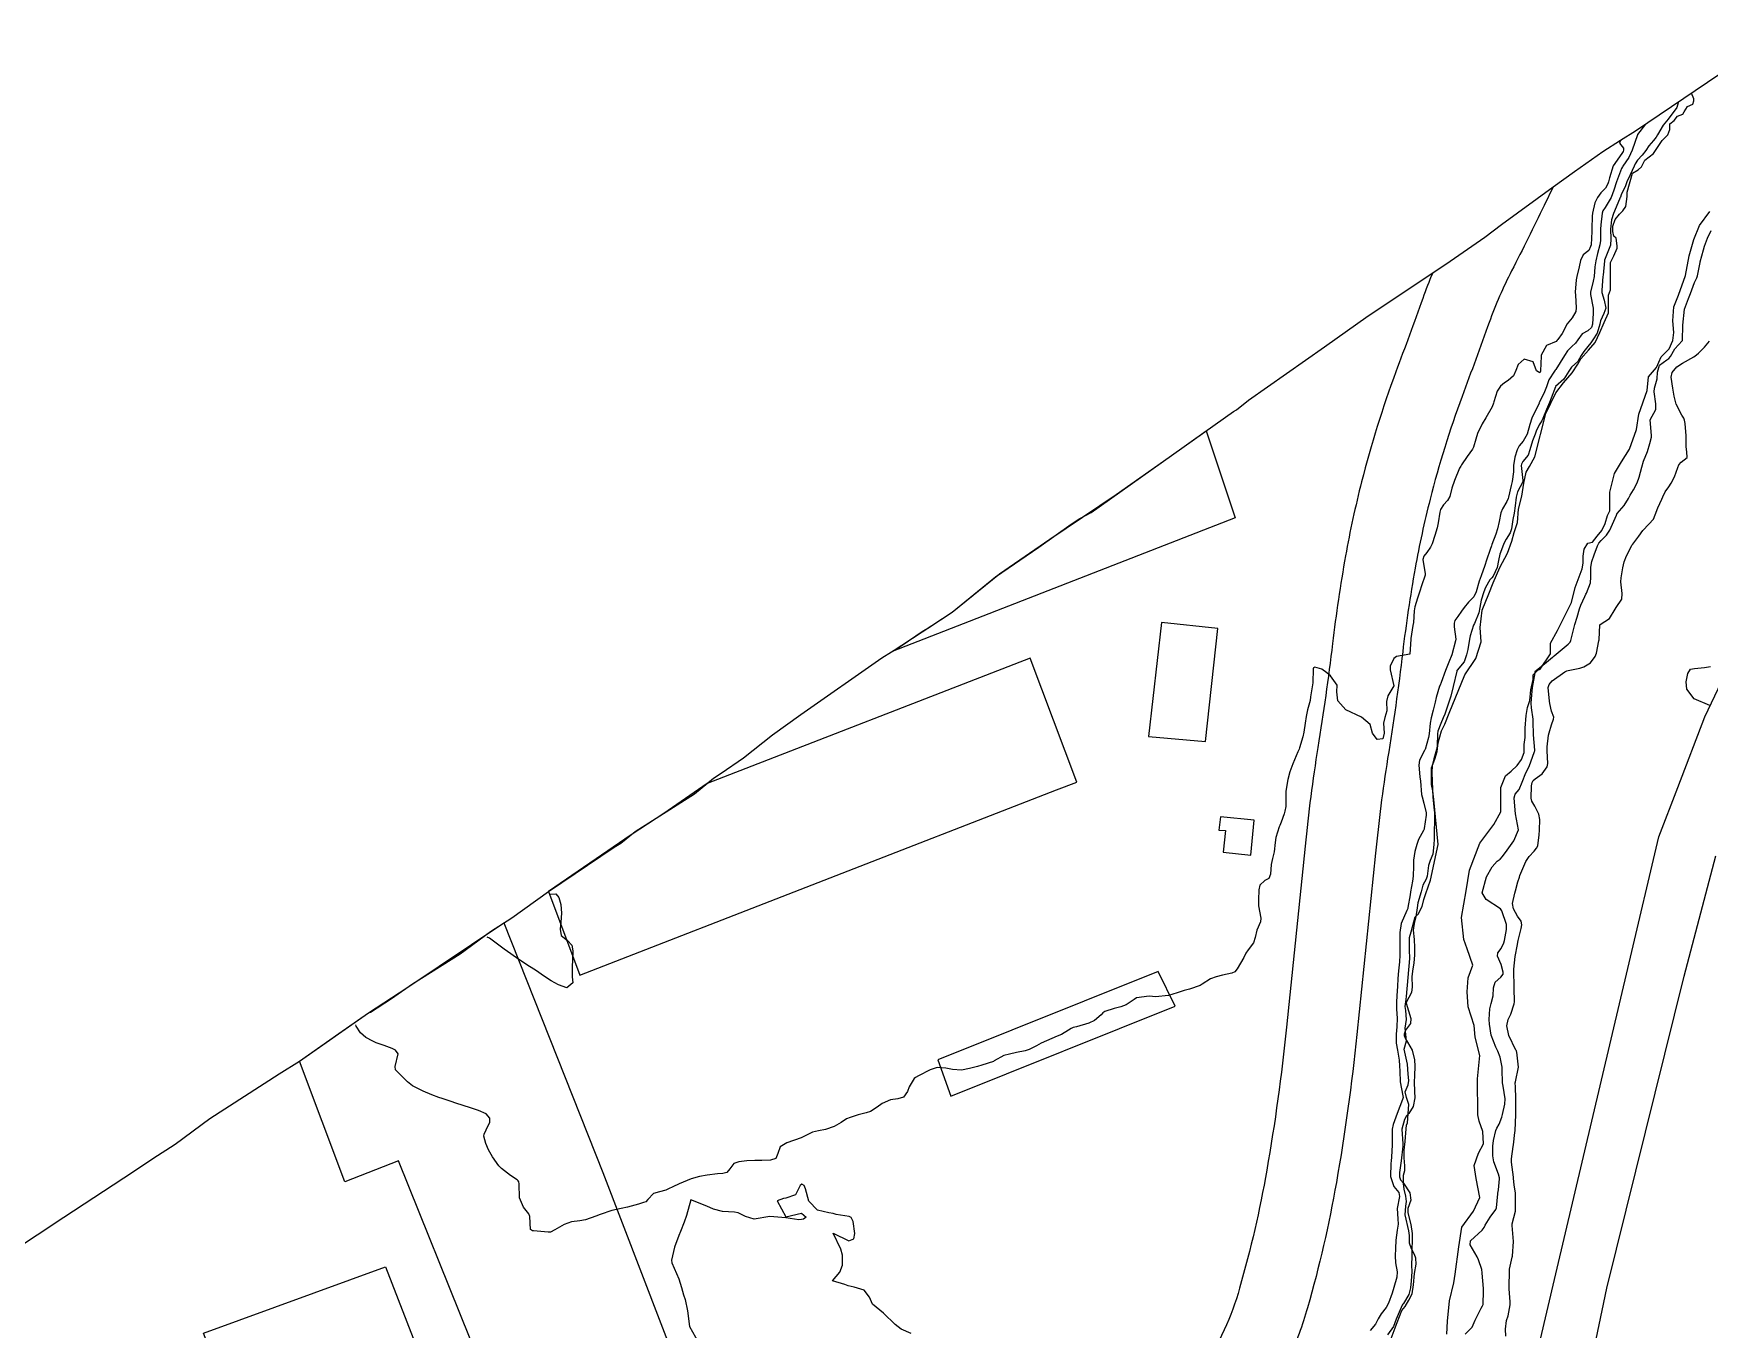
# Model space of a CAD drawing. Header units: metres. Extents: x 307586 to 320046, y 7427249 to 7434250.
# Drawn here: x 312868.4 to 313080.1, y 7432314.6 to 7432478.3 of the extents above; entities that cross this region are included whole.
import ezdxf

# ---------------------------------------------------------------- set-up
doc = ezdxf.new("R2010")
doc.units = ezdxf.units.M
doc.header["$MEASUREMENT"] = 0
for name, color, linetype in [('Area', 45, 'Continuous'), ('Curvas de Nivel 1m', 11, 'Continuous'), ('Edificações', 30, 'Continuous'), ('Hidrografia', 140, 'Continuous'), ('Vias Primárias', 230, 'Continuous')]:
    doc.layers.add(name, color=color, linetype=linetype)

msp = doc.modelspace()

# ---------------------------------------------------------------- linework, layer by layer
at = {"layer": 'Area'}
msp.add_polyline3d([(312855.17, 7432317.52, 722.49), (312872.19, 7432328.76, 722.58), (312881.02, 7432334.51, 722.43), (312883.43, 7432336.17, 722.54), (312886.26, 7432337.98, 722.52), (312890.63, 7432341.23, 722.4), (312899.39, 7432346.85, 722.56), (312901.96, 7432348.45, 722.66), (312910.68, 7432354.58, 731.91), (312910.97, 7432354.67, 732), (312913.62, 7432356.38, 732.6), (312916.26, 7432358.23, 733.28), (312922.26, 7432362.04, 732.2), (312926.11, 7432364.86, 730.76), (312928.81, 7432366.59, 730.31), (312933.45, 7432369.91, 723.56), (312941.76, 7432375.49, 730.96), (312942.6, 7432376.01, 730.88), (312944.41, 7432377.48, 731.05), (312951.89, 7432382.25, 730.71), (312954.28, 7432384.2, 730.6), (312955.26, 7432384.85, 730.49), (312958.07, 7432386.79, 730.52), (312961.73, 7432389.7, 730.39), (312965.32, 7432392.25, 730.53), (312975.58, 7432399.4, 723.69), (312978.02, 7432400.93, 723.68), (312980.77, 7432402.81, 723.63), (312981.39, 7432403.16, 723.68), (312984.47, 7432405.2, 723.56), (312989.93, 7432409.67, 723.91), (312995.39, 7432413.41, 727.47), (312999.48, 7432416.31, 727.59), (313000.6, 7432417.03, 727.54), (313002.01, 7432417.78, 727.55), (313020.01, 7432430.55, 723.7), (313020.38, 7432430.75, 723.73), (313021.89, 7432431.95, 723.68), (313031.51, 7432438.69, 723.67), (313037.02, 7432442.61, 723.46), (313046.83, 7432449.16, 723.65), (313051.75, 7432452.56, 723.6), (313053.88, 7432454.16, 723.69), (313060.38, 7432458.93, 723.6), (313063.09, 7432460.86, 723.48), (313066.69, 7432463.4, 722.9), (313068.9, 7432464.81, 720.61), (313070.79, 7432466.01, 720.36), (313089.01, 7432478.29, 720.58)], dxfattribs=at)
at = {"layer": 'Curvas de Nivel 1m', "flags": 128}
for points, elevation in [([(313076.19, 7432469.51), (313076.04, 7432468.93), (313074.92, 7432467.48), (313074.29, 7432466.69), (313073.56, 7432465.5), (313073.4, 7432465.19), (313073.07, 7432464.79), (313072.49, 7432464.09), (313072.12, 7432463.52), (313071.65, 7432462.92), (313071.04, 7432462.28), (313070.74, 7432461.83), (313070.61, 7432461.53), (313070.12, 7432460.44), (313069.72, 7432459.54), (313069.52, 7432459.03), (313068.99, 7432457.89), (313068.91, 7432457.63), (313068.88, 7432457.55), (313068.77, 7432457.34), (313068, 7432455.56), (313067.78, 7432454.74), (313067.65, 7432453.57), (313067.68, 7432452.33), (313067.63, 7432451.57), (313066.89, 7432449.65), (313066.88, 7432449.6), (313066.87, 7432449.58), (313066.7, 7432447.75), (313066.69, 7432447.58), (313066.55, 7432445.88), (313066.55, 7432445.58), (313066.83, 7432444.58), (313067.04, 7432443.58), (313066.81, 7432442.91), (313066.39, 7432441.99), (313066.31, 7432441.58), (313065.95, 7432440.42), (313065.41, 7432439.59), (313065.14, 7432439.22), (313064.76, 7432438.73), (313064.25, 7432438.1), (313063.94, 7432437.61), (313063.5, 7432436.85), (313062.73, 7432436.13), (313062.36, 7432435.63), (313061.73, 7432434.61), (313060.69, 7432433.69), (313060.68, 7432433.67), (313060.67, 7432433.65), (313060.13, 7432432.21), (313059.91, 7432431.66), (313059.54, 7432430.78), (313059.09, 7432429.67), (313058.96, 7432429.35), (313058.64, 7432428.84), (313058.26, 7432428.05), (313058.12, 7432427.68), (313057.78, 7432426.85), (313057.44, 7432425.69), (313057.24, 7432425.04), (313056.58, 7432424.2), (313056.38, 7432423.89), (313056.36, 7432423.7), (313056.55, 7432421.83), (313056.58, 7432421.72), (313056.57, 7432421.7), (313056.55, 7432421.66), (313055.87, 7432420.38), (313055.71, 7432419.71), (313055.6, 7432418.62), (313055.45, 7432417.71), (313055.31, 7432416.9), (313055.11, 7432415.71), (313054.97, 7432415.22), (313054.46, 7432414.41), (313054.21, 7432413.96), (313054.11, 7432413.72), (313053.65, 7432412.52), (313053.48, 7432411.73), (313053.32, 7432410.83), (313052.83, 7432409.74), (313052.64, 7432409.51), (313052.41, 7432409.25), (313051.84, 7432408.3), (313051.63, 7432407.75), (313051.31, 7432406.7), (313051.14, 7432405.76), (313051.01, 7432405.1), (313050.44, 7432403.77), (313050.33, 7432403.53), (313049.9, 7432402.19), (313049.82, 7432401.77), (313049.6, 7432400.48), (313049.46, 7432399.78), (313049.14, 7432398.92), (313048.26, 7432397.86), (313048.23, 7432397.82), (313048.22, 7432397.79), (313048.21, 7432397.73), (313047.76, 7432395.8), (313047.46, 7432394.56), (313047.23, 7432393.8), (313046.69, 7432392.3), (313046.49, 7432391.82), (313046.19, 7432391.14), (313045.83, 7432390.17), (313045.78, 7432389.82), (313045.72, 7432388.25), (313045.66, 7432387.82), (313045.31, 7432386.65), (313045.11, 7432385.83), (313045.06, 7432384.88), (313045.12, 7432383.83), (313045.13, 7432382.79), (313045.17, 7432381.83), (313045.32, 7432380.57), (313045.39, 7432379.83), (313045.38, 7432378.48), (313045.36, 7432377.83), (313045.34, 7432376.49), (313045.33, 7432375.83), (313045.2, 7432374.62), (313044.87, 7432373.83), (313044.63, 7432373.17), (313044.49, 7432371.83), (313044.34, 7432371.45), (313043.94, 7432370.7), (313043.76, 7432370.01), (313043.72, 7432369.84), (313043.29, 7432368.46), (313043.21, 7432367.85), (313043.06, 7432366.68), (313042.81, 7432365.85), (313042.71, 7432365.01), (313042.82, 7432363.85), (313042.86, 7432362.83), (313042.87, 7432361.85), (313042.77, 7432360.9), (313042.61, 7432359.85), (313042.55, 7432359.1), (313042.57, 7432357.85), (313042.49, 7432357.14), (313041.82, 7432355.86), (313041.82, 7432355.81), (313042.39, 7432353.85), (313042.35, 7432353.23), (313041.72, 7432352.38), (313041.55, 7432351.86), (313041.55, 7432351.7), (313041.71, 7432351.37), (313042.56, 7432349.85), (313042.87, 7432348.65), (313042.92, 7432347.85), (313042.88, 7432346.62), (313042.82, 7432345.85), (313042.86, 7432344.62), (313042.91, 7432343.85), (313042.7, 7432342.75), (313042.14, 7432341.85), (313041.88, 7432341.56), (313041.59, 7432341.09), (313041.29, 7432339.86), (313041.39, 7432338.02), (313041.41, 7432337.86), (313041.39, 7432337.71), (313041.18, 7432335.87), (313040.98, 7432334.39), (313040.97, 7432333.87), (313041.11, 7432333.49), (313041.48, 7432333.06), (313042.29, 7432331.85), (313042.42, 7432330.89), (313042.03, 7432329.85), (313042.01, 7432329.29), (313042.4, 7432327.85), (313042.58, 7432326.68), (313042.57, 7432325.85), (313042.54, 7432324.69), (313042.53, 7432323.85), (313042.51, 7432322.7), (313042.54, 7432321.85), (313042.47, 7432320.72), (313042.35, 7432319.85), (313042.17, 7432319), (313041.5, 7432317.86), (313041.4, 7432317.76), (313041.3, 7432317.62), (313040.54, 7432315.87), (313040.21, 7432314.93), (313039.48, 7432313.89)], 721), ([(313072.08, 7432466.85), (313071.07, 7432465.52), (313071.05, 7432465.5), (313070.36, 7432463.54), (313069.94, 7432462.64), (313069.21, 7432461.55), (313069.14, 7432461.44), (313069.03, 7432461.22), (313068.39, 7432459.56), (313068.07, 7432458.49), (313067.71, 7432457.57), (313066.97, 7432456.32), (313066.67, 7432455.87), (313066.58, 7432455.58), (313066.42, 7432454.11), (313066.39, 7432453.59), (313066.38, 7432452.13), (313066.31, 7432451.59), (313066.01, 7432450.48), (313065.79, 7432449.59), (313065.67, 7432448.8), (313065.56, 7432447.59), (313065.45, 7432447), (313065.11, 7432445.6), (313065.11, 7432445.32), (313065.44, 7432443.59), (313065.44, 7432442.96), (313065.38, 7432441.59), (313065.25, 7432441.13), (313064.78, 7432440.74), (313064.05, 7432440.33), (313063.5, 7432439.61), (313063.21, 7432439.17), (313062.76, 7432438.73), (313062.19, 7432438.19), (313061.84, 7432437.63), (313060.72, 7432435.86), (313060.64, 7432435.74), (313060.57, 7432435.65), (313059.85, 7432434.52), (313059.54, 7432433.66), (313059.32, 7432433.03), (313058.67, 7432431.73), (313058.64, 7432431.67), (313058.61, 7432431.61), (313057.7, 7432429.68), (313057.43, 7432428.9), (313057.1, 7432427.69), (313056.61, 7432426.79), (313056.09, 7432426.22), (313055.83, 7432425.71), (313055.53, 7432424.77), (313055.38, 7432423.71), (313055.38, 7432422.9), (313055.23, 7432421.71), (313055.08, 7432421.18), (313054.73, 7432419.72), (313054.69, 7432419.56), (313054.52, 7432419.16), (313053.98, 7432418.26), (313053.8, 7432417.73), (313053.58, 7432416.64), (313053.37, 7432415.73), (313053.15, 7432415.06), (313052.66, 7432413.74), (313052.61, 7432413.58), (313052.45, 7432413.11), (313051.97, 7432411.75), (313051.77, 7432411.1), (313051.28, 7432409.76), (313051.05, 7432409.12), (313050.67, 7432407.77), (313050.38, 7432407.14), (313049.68, 7432406.46), (313049.13, 7432405.78), (313048.83, 7432405.31), (313048.35, 7432404.63), (313047.98, 7432404.15), (313047.87, 7432403.8), (313047.88, 7432403.35), (313048.08, 7432401.79), (313048.06, 7432401.55), (313047.58, 7432399.8), (313047.2, 7432398.88), (313046.77, 7432397.81), (313046.25, 7432396.31), (313046.11, 7432395.96), (313046.05, 7432395.82), (313045.62, 7432394.42), (313045.47, 7432393.83), (313045.21, 7432392.82), (313044.98, 7432391.83), (313044.85, 7432391.17), (313044.72, 7432389.83), (313044.65, 7432389.35), (313044.21, 7432387.84), (313044.19, 7432387.79), (313044.14, 7432387.7), (313043.5, 7432386.47), (313043.43, 7432385.85), (313043.56, 7432384.39), (313043.61, 7432383.84), (313043.76, 7432382.16), (313043.82, 7432381.84), (313044.07, 7432381.05), (313044.35, 7432379.84), (313044.36, 7432379.53), (313044.11, 7432377.84), (313044.09, 7432377.77), (313044.02, 7432377.59), (313043.39, 7432376.47), (313043.16, 7432375.85), (313042.9, 7432374.94), (313042.74, 7432373.85), (313042.73, 7432373.09), (313042.69, 7432371.85), (313042.61, 7432371.19), (313042.38, 7432369.86), (313042.31, 7432369.47), (313042.05, 7432367.86), (313042.02, 7432367.74), (313041.9, 7432367.51), (313041.17, 7432365.87), (313041.02, 7432364.72), (313041.02, 7432363.87), (313041.01, 7432363.04), (313041.03, 7432361.87), (313040.98, 7432361.03), (313040.85, 7432359.87), (313040.76, 7432358.92), (313040.71, 7432357.88), (313040.66, 7432356.77), (313040.6, 7432355.88), (313040.61, 7432355.02), (313040.68, 7432353.88), (313040.64, 7432352.8), (313040.54, 7432351.88), (313040.56, 7432350.74), (313040.73, 7432349.87), (313040.93, 7432348.61), (313040.99, 7432347.87), (313041, 7432347.21), (313041.06, 7432345.87), (313041.41, 7432344.07), (313041.44, 7432343.86), (313041.37, 7432343.63), (313040.67, 7432341.87), (313040.18, 7432340.48), (313040.05, 7432339.88), (313040.03, 7432339.42), (313040.04, 7432337.88), (313039.96, 7432336.32), (313039.92, 7432335.88), (313039.88, 7432335.53), (313039.82, 7432333.89), (313040.25, 7432332.64), (313040.88, 7432331.87), (313040.98, 7432331.38), (313040.69, 7432329.87), (313040.75, 7432328.55), (313040.79, 7432327.87), (313040.68, 7432327.13), (313040.51, 7432325.87), (313040.46, 7432324.8), (313040.44, 7432323.87), (313040.48, 7432322.99), (313040.67, 7432321.87), (313040.64, 7432321.17), (313040.27, 7432319.88), (313040.03, 7432319.17), (313039.6, 7432317.89), (313039.3, 7432317.34), (313038.65, 7432316.54), (313038.29, 7432315.9), (313037.93, 7432315.24), (313037.26, 7432314.42)], 722), ([(313068.9, 7432464.78), (313068.79, 7432464.42), (313069.3, 7432463.79), (313069.3, 7432463.55), (313069.22, 7432463.38), (313069.05, 7432463.15), (313067.99, 7432461.57), (313067.51, 7432460.07), (313067.38, 7432459.57), (313067.29, 7432459.3), (313067, 7432458.76), (313066.4, 7432458.17), (313066, 7432457.59), (313065.67, 7432456.9), (313065.35, 7432455.6), (313065.32, 7432455.23), (313065.28, 7432453.6), (313065.27, 7432453.26), (313065.18, 7432451.6), (313065.13, 7432451.37), (313064.91, 7432450.89), (313064.2, 7432450.31), (313063.83, 7432449.61), (313063.66, 7432448.83), (313063.37, 7432447.61), (313063.28, 7432447.19), (313063.19, 7432445.62), (313063.21, 7432445.24), (313063.3, 7432443.62), (313063.27, 7432443.16), (313062.8, 7432442.36), (313062.15, 7432441.63), (313061.52, 7432440.38), (313060.97, 7432439.65), (313060.89, 7432439.53), (313060.77, 7432439.36), (313059.56, 7432438.87), (313058.89, 7432437.67), (313058.88, 7432437.53), (313058.81, 7432435.67), (313058.8, 7432435.6), (313058.72, 7432435.4), (313058.29, 7432435.68), (313057.87, 7432436.82), (313056.74, 7432437.15), (313055.97, 7432436.47), (313055.67, 7432435.71), (313055.39, 7432435.03), (313054.7, 7432434.47), (313054.25, 7432434.17), (313053.76, 7432433.73), (313053.33, 7432433.09), (313052.88, 7432431.74), (313052.84, 7432431.57), (313052.67, 7432431.14), (313051.9, 7432429.75), (313051.44, 7432428.96), (313050.84, 7432427.77), (313050.62, 7432427.03), (313050.34, 7432426.04), (313050.2, 7432425.77), (313049.52, 7432424.85), (313048.81, 7432423.79), (313048.71, 7432423.65), (313048.57, 7432423.37), (313047.92, 7432421.8), (313047.58, 7432420.84), (313047.35, 7432419.81), (313047.04, 7432419.3), (313046.52, 7432418.74), (313046.17, 7432418.16), (313046.07, 7432417.82), (313045.85, 7432416.46), (313045.72, 7432415.83), (313045.44, 7432414.86), (313045.11, 7432413.83), (313044.9, 7432413.38), (313044.44, 7432412.74), (313044.04, 7432412.24), (313043.93, 7432411.85), (313044.23, 7432410.02), (313044.23, 7432409.84), (313043.74, 7432408.5), (313043.53, 7432407.85), (313043.26, 7432406.96), (313042.93, 7432405.85), (313042.85, 7432405.37), (313042.73, 7432403.86), (313042.68, 7432403.5), (313042.42, 7432401.86), (313042.41, 7432401.76), (313042.29, 7432399.86), (313040.6, 7432399.57), (313040.28, 7432399.35), (313039.81, 7432398.36), (313039.8, 7432397.89), (313040.24, 7432395.89), (313039.49, 7432394.63), (313039.34, 7432393.9), (313039.37, 7432392.73), (313039.12, 7432391.9), (313038.94, 7432391.15), (313039.03, 7432389.9), (313038.86, 7432389.2), (313038.16, 7432389.08), (313037.56, 7432389.92), (313037.27, 7432391.01), (313036.19, 7432391.94), (313034.2, 7432392.83), (313033.17, 7432393.97), (313033.06, 7432395.14), (313033.09, 7432395.97), (313032.25, 7432397.16), (313031.78, 7432397.51), (313031.15, 7432398), (313030.27, 7432398.25), (313030.12, 7432398.16), (313030.07, 7432398.01), (313030.01, 7432396.25), (313029.99, 7432396.01), (313029.75, 7432394.48), (313029.68, 7432394.02), (313029.37, 7432392.84), (313029.17, 7432392.02), (313029.06, 7432391.15), (313028.89, 7432390.02), (313028.75, 7432389.44), (313028.34, 7432388.03), (313028.28, 7432387.89), (313028.14, 7432387.54), (313027.49, 7432386.04), (313027.12, 7432385.03), (313026.86, 7432384.05), (313026.62, 7432382.59), (313026.61, 7432382.05), (313026.62, 7432380.62), (313026.5, 7432380.05), (313026.39, 7432379.72), (313026.03, 7432378.67), (313025.86, 7432378.22), (313025.79, 7432378.06), (313025.35, 7432376.73), (313025.27, 7432376.07), (313025.14, 7432374.91), (313024.92, 7432374.07), (313024.75, 7432373.29), (313024.67, 7432372.07), (313024.48, 7432371.54), (313023.94, 7432371.28), (313023.32, 7432370.71), (313023.19, 7432370.09), (313023.15, 7432368.85), (313023.18, 7432368.09), (313023.46, 7432366.51), (313023.43, 7432366.08), (313022.94, 7432365.02), (313022.73, 7432364.09), (313022.53, 7432363.41), (313021.84, 7432362.52), (313021.58, 7432362.1), (313021.29, 7432361.57), (313020.46, 7432360.12), (313020.18, 7432359.75), (313019.8, 7432359.59), (313018.63, 7432359.31), (313017.8, 7432359.12), (313017.1, 7432358.85), (313016.06, 7432358.18), (313015.78, 7432358.01), (313014.42, 7432357.55), (313013.77, 7432357.4), (313012.88, 7432357.1), (313011.77, 7432356.77), (313010.13, 7432356.61), (313009.77, 7432356.64), (313009.33, 7432356.69), (313007.76, 7432356.45), (313007.43, 7432356.27), (313006.44, 7432355.6), (313005.75, 7432355.31), (313004.94, 7432355.11), (313003.74, 7432354.73), (313003.49, 7432354.57), (313003.27, 7432354.32), (313002.45, 7432353.61), (313001.72, 7432353.27), (313000.16, 7432352.81), (312999.72, 7432352.7), (312999.48, 7432352.61), (312999.14, 7432352.38), (312998.25, 7432351.84), (312997.71, 7432351.61), (312996.35, 7432351.05), (312995.7, 7432350.74), (312995.12, 7432350.42), (312994.19, 7432349.93), (312993.68, 7432349.79), (312992.59, 7432349.54), (312991.68, 7432349.34), (312990.99, 7432349.16), (312989.77, 7432348.49), (312989.66, 7432348.43), (312988.22, 7432347.95), (312987.66, 7432347.81), (312986.64, 7432347.53), (312985.65, 7432347.32), (312984.5, 7432347.4), (312983.65, 7432347.59), (312982.57, 7432347.65), (312981.65, 7432347.36), (312980.18, 7432346.6), (312979.83, 7432346.42), (312979.64, 7432346.26), (312979.03, 7432345.21), (312978.82, 7432344.62), (312978.32, 7432343.91), (312977.6, 7432343.7), (312976.66, 7432343.58), (312975.6, 7432343.1), (312974.98, 7432342.66), (312974.13, 7432342.12), (312973.58, 7432341.94), (312972.59, 7432341.67), (312971.57, 7432341.36), (312971.11, 7432341.17), (312970.44, 7432340.72), (312969.56, 7432340.22), (312968.46, 7432339.83), (312967.55, 7432339.66), (312966.8, 7432339.51), (312965.54, 7432338.85), (312965.38, 7432338.77), (312963.54, 7432338.13), (312962.71, 7432337.63), (312962.41, 7432336.81), (312962.15, 7432336.17), (312961.51, 7432335.95), (312960.41, 7432335.93), (312959.51, 7432335.93), (312958.49, 7432335.88), (312957.51, 7432335.75), (312956.86, 7432335.52), (312956.36, 7432334.88), (312955.97, 7432334.4), (312955.49, 7432334.27), (312954.79, 7432334.21), (312953.48, 7432334.05), (312952.51, 7432333.9), (312951.48, 7432333.59), (312949.95, 7432332.96), (312949.61, 7432332.82), (312949.47, 7432332.75), (312948.27, 7432332.17), (312947.46, 7432331.96), (312946.72, 7432331.73), (312945.98, 7432331), (312945.73, 7432330.71), (312945.44, 7432330.59), (312944.81, 7432330.4), (312943.43, 7432330), (312942.62, 7432329.86), (312941.43, 7432329.59), (312939.96, 7432329.08), (312939.42, 7432328.87), (312938.12, 7432328.4), (312937.41, 7432328.28), (312936.37, 7432328.17), (312935.41, 7432327.81), (312934.26, 7432327.15), (312933.68, 7432326.87), (312933.4, 7432326.85), (312931.55, 7432327.03), (312931.4, 7432327.05), (312931.16, 7432327.18), (312931.08, 7432328.84), (312930.96, 7432329.19), (312930.28, 7432330.04), (312929.79, 7432331.2), (312929.72, 7432332.95), (312929.7, 7432333.21), (312929.62, 7432333.35), (312929.48, 7432333.47), (312928.66, 7432334.04), (312927.49, 7432334.9), (312927.17, 7432335.23), (312926.37, 7432336.39), (312925.88, 7432337.25), (312925.53, 7432338.08), (312925.29, 7432339), (312925.33, 7432339.25), (312925.55, 7432339.79), (312926.04, 7432340.76), (312926.05, 7432341.25), (312925.57, 7432341.8), (312924.59, 7432342.25), (312923.58, 7432342.56), (312921.75, 7432343.14), (312921.59, 7432343.19), (312921.25, 7432343.31), (312920.01, 7432343.73), (312919.6, 7432343.88), (312918.72, 7432344.22), (312917.61, 7432344.66), (312916.26, 7432345.36), (312915.62, 7432345.85), (312914.11, 7432347.39), (312914.05, 7432347.8), (312914.43, 7432349.39), (312914.11, 7432349.84), (312913.67, 7432350.06), (312912.66, 7432350.43), (312911.68, 7432350.79), (312911.23, 7432350.97), (312910.36, 7432351.44), (312909.69, 7432352.04), (312909.12, 7432352.88), (312909.09, 7432353.05)], 723), ([(313049.26, 7432313.98), (313050.15, 7432314.88), (313050.55, 7432315.75), (313051.3, 7432317.25), (313051.48, 7432317.56), (313051.54, 7432317.74), (313051.6, 7432319.47), (313051.58, 7432319.74), (313051.43, 7432321.67), (313051.42, 7432321.74), (313051.36, 7432322.13), (313050.98, 7432323.36), (313050.79, 7432323.75), (313049.89, 7432325.27), (313049.95, 7432325.76), (313051.42, 7432327.13), (313051.69, 7432327.47), (313051.82, 7432327.74), (313052.43, 7432328.74), (313053.16, 7432329.72), (313053.25, 7432329.93), (313053.4, 7432331.72), (313053.41, 7432331.79), (313053.48, 7432332.22), (313053.62, 7432333.59), (313053.61, 7432333.72), (313053.5, 7432334.18), (313052.88, 7432335.73), (313052.75, 7432336.5), (313052.79, 7432337.73), (313052.85, 7432338.43), (313053.13, 7432339.72), (313053.29, 7432340.01), (313053.58, 7432340.49), (313053.89, 7432341.41), (313053.98, 7432341.72), (313054.29, 7432343.03), (313054.31, 7432343.71), (313054.06, 7432345.29), (313054.01, 7432345.72), (313053.95, 7432347.43), (313053.93, 7432347.72), (313053.68, 7432348.95), (313053.42, 7432349.72), (313053.17, 7432350.25), (313052.56, 7432351.73), (313052.33, 7432353.13), (313052.31, 7432353.73), (313052.4, 7432355.09), (313052.58, 7432355.73), (313052.8, 7432356.7), (313052.84, 7432357.73), (313053.06, 7432358.46), (313053.8, 7432359.08), (313054.07, 7432359.46), (313054.08, 7432359.72), (313053.82, 7432360.67), (313053.38, 7432361.72), (313053.41, 7432362.15), (313053.84, 7432362.69), (313054.17, 7432363.4), (313054.25, 7432363.72), (313054.49, 7432365.1), (313054.48, 7432365.71), (313053.9, 7432367.45), (313053.72, 7432367.72), (313051.92, 7432368.89), (313051.42, 7432369.75), (313051.95, 7432371.74), (313052.67, 7432373.03), (313053.31, 7432373.73), (313053.7, 7432374), (313053.98, 7432374.31), (313054.57, 7432375.14), (313055.02, 7432375.71), (313055.41, 7432376.31), (313056.02, 7432377.7), (313055.64, 7432379.7), (313055.59, 7432380.18), (313055.47, 7432381.71), (313055.59, 7432382.19), (313056.08, 7432382.78), (313056.48, 7432383.69), (313056.92, 7432384.87), (313057.38, 7432385.68), (313058.04, 7432387.57), (313058.06, 7432387.67), (313058.06, 7432387.76), (313057.93, 7432389.67), (313057.88, 7432391.36), (313057.86, 7432391.67), (313057.65, 7432393.12), (313057.6, 7432393.68), (313057.65, 7432394.25), (313057.77, 7432395.68), (313058.1, 7432397.51), (313058.13, 7432397.67), (313058.17, 7432397.77), (313058.27, 7432397.84), (313059.3, 7432398.64), (313060.29, 7432399.5), (313060.38, 7432399.56), (313060.54, 7432399.65), (313062.31, 7432401.14), (313062.53, 7432401.4), (313062.64, 7432401.62), (313062.98, 7432402.96), (313063.14, 7432403.61), (313063.41, 7432404.54), (313063.73, 7432405.61), (313063.9, 7432406.08), (313064.38, 7432407.18), (313064.53, 7432407.45), (313064.62, 7432407.6), (313065.11, 7432408.89), (313065.16, 7432409.59), (313065.16, 7432410.86), (313065.29, 7432411.59), (313065.59, 7432412.44), (313065.98, 7432413.58), (313066.15, 7432413.89), (313066.46, 7432414.23), (313067.12, 7432414.92), (313067.55, 7432415.56), (313068.39, 7432417.44), (313068.44, 7432417.55), (313068.46, 7432417.59), (313068.5, 7432417.65), (313069.38, 7432418.68), (313069.9, 7432419.54), (313070.12, 7432419.96), (313070.54, 7432420.64), (313071.02, 7432421.52), (313071.26, 7432422.22), (313071.58, 7432423.51), (313071.82, 7432424.27), (313072.31, 7432425.5), (313072.61, 7432426.48), (313072.81, 7432427.31), (313072.82, 7432427.5), (313072.65, 7432429.5), (313073.35, 7432430.81), (313073.36, 7432431.49), (313073.15, 7432433.03), (313073.2, 7432433.49), (313073.53, 7432434.68), (313073.59, 7432435.49), (313073.81, 7432436.41), (313074.74, 7432437.08), (313074.99, 7432437.23), (313075.21, 7432437.48), (313075.78, 7432438.44), (313076.71, 7432439.46), (313076.73, 7432439.5), (313076.79, 7432441.46), (313077.01, 7432443.46), (313077.48, 7432444.81), (313077.76, 7432445.45), (313078.27, 7432446.85), (313078.56, 7432447.43), (313078.64, 7432447.66), (313078.89, 7432448.92), (313078.97, 7432449.35), (313078.99, 7432449.43), (313079.37, 7432450.97), (313079.51, 7432451.42), (313079.89, 7432452.45), (313080.35, 7432453.42)], 721), ([(313054.41, 7432313.71), (313054.36, 7432314.62), (313054.51, 7432315.71), (313054.7, 7432316.3), (313054.97, 7432317.7), (313054.96, 7432318.05), (313054.82, 7432319.71), (313054.82, 7432320.22), (313054.86, 7432321.7), (313054.89, 7432322.17), (313055.21, 7432323.7), (313055.24, 7432323.84), (313055.4, 7432325.7), (313055.21, 7432327.7), (313055.23, 7432327.9), (313055.44, 7432328.7), (313055.63, 7432329.52), (313055.65, 7432329.7), (313055.65, 7432329.89), (313055.63, 7432331.7), (313055.62, 7432331.85), (313055.48, 7432332.79), (313055.4, 7432333.7), (313055.38, 7432333.81), (313055.13, 7432335.7), (313055.12, 7432336.11), (313055.34, 7432337.7), (313055.37, 7432337.88), (313055.57, 7432339.46), (313055.6, 7432339.67), (313055.6, 7432339.7), (313055.59, 7432339.72), (313055.67, 7432341.7), (313055.68, 7432341.78), (313055.69, 7432343.7), (313055.64, 7432345.25), (313055.61, 7432345.7), (313055.61, 7432345.73), (313055.64, 7432345.86), (313056.01, 7432347.69), (313055.8, 7432349.59), (313055.78, 7432349.7), (313055.76, 7432349.76), (313055.69, 7432349.86), (313054.8, 7432351.71), (313054.53, 7432352.91), (313054.71, 7432353.71), (313055.06, 7432354.39), (313055.48, 7432355.7), (313055.5, 7432355.97), (313055.47, 7432357.7), (313055.48, 7432358.01), (313055.44, 7432359.7), (313055.43, 7432360.09), (313055.61, 7432361.7), (313055.64, 7432361.89), (313055.85, 7432363), (313055.99, 7432363.7), (313056.35, 7432365.21), (313056.45, 7432365.69), (313056.37, 7432366.17), (313055.89, 7432366.8), (313055.4, 7432367.71), (313055.24, 7432368.38), (313055.55, 7432369.7), (313055.65, 7432369.99), (313055.95, 7432371.1), (313056.12, 7432371.7), (313056.2, 7432371.94), (313056.93, 7432373.69), (313057.36, 7432374.3), (313057.99, 7432375.01), (313058.3, 7432375.36), (313058.45, 7432375.67), (313058.62, 7432377.06), (313058.65, 7432377.66), (313058.7, 7432379), (313058.59, 7432379.66), (313058.06, 7432380.69), (313057.71, 7432381.32), (313057.63, 7432381.68), (313057.66, 7432383.25), (313057.75, 7432383.68), (313057.86, 7432383.91), (313058.1, 7432384.12), (313059, 7432384.77), (313059.65, 7432385.65), (313059.73, 7432386.05), (313059.63, 7432387.66), (313059.63, 7432388.18), (313059.82, 7432389.65), (313059.88, 7432389.95), (313060.19, 7432390.95), (313060.45, 7432391.65), (313060.48, 7432391.93), (313060.2, 7432392.66), (313059.96, 7432393.65), (313059.92, 7432393.96), (313059.78, 7432395.65), (313059.87, 7432396.03), (313060.25, 7432396.5), (313061.85, 7432397.63), (313062.12, 7432397.76), (313062.27, 7432397.8), (313063.78, 7432398.1), (313064.27, 7432398.27), (313065.1, 7432398.77), (313065.72, 7432399.59), (313065.87, 7432400.01), (313066.17, 7432401.58), (313066.19, 7432401.71), (313066.31, 7432403.58), (313066.31, 7432403.6), (313066.33, 7432403.62), (313067.53, 7432404.37), (313068.23, 7432405.55), (313068.37, 7432405.77), (313069.09, 7432406.83), (313069.1, 7432407.54), (313068.95, 7432409), (313068.97, 7432409.54), (313069.18, 7432410.78), (313069.38, 7432411.54), (313069.68, 7432412.29), (313070.29, 7432413.53), (313070.35, 7432413.63), (313070.46, 7432413.79), (313071.21, 7432414.79), (313071.73, 7432415.51), (313072.49, 7432416.32), (313073.06, 7432416.93), (313073.29, 7432417.49), (313073.62, 7432418.38), (313074.13, 7432419.48), (313074.25, 7432419.77), (313074.54, 7432420.39), (313075, 7432421.03), (313075.31, 7432421.47), (313075.74, 7432422.29), (313076.13, 7432423.46), (313076.26, 7432423.78), (313076.58, 7432424.12), (313077.31, 7432424.74), (313077.28, 7432425.45), (313077.21, 7432426.06), (313077.2, 7432427.45), (313077.06, 7432429.04), (313077, 7432429.45), (313076.91, 7432429.71), (313076.66, 7432430.07), (313075.92, 7432431.47), (313075.68, 7432432.47), (313075.51, 7432433.47), (313075.31, 7432434.88), (313075.43, 7432435.47), (313076.02, 7432436.18), (313076.73, 7432436.66), (313078.16, 7432437.44), (313078.5, 7432437.68), (313078.75, 7432437.91), (313079.53, 7432438.66), (313080.16, 7432439.42)], 722), ([(313080.21, 7432393.41), (313078.23, 7432394.25), (313077.29, 7432395.44), (313077.18, 7432396.38), (313077.39, 7432397.44), (313077.74, 7432397.97), (313078.27, 7432398.06), (313079.51, 7432398.18), (313080.28, 7432398.31)], 723), ([(312933.53, 7432369.58), (312934.37, 7432369.62), (312934.75, 7432369.15), (312935, 7432368.25), (312935.08, 7432367.14), (312935, 7432366.01), (312934.92, 7432365.14), (312935.03, 7432364.33), (312935.84, 7432363.69), (312936.38, 7432363.12), (312936.53, 7432362.41), (312936.49, 7432361.12), (312936.43, 7432360.49), (312936.44, 7432359.12), (312936.51, 7432358.38), (312935.77, 7432357.72), (312934.72, 7432358.09), (312933.78, 7432358.63), (312932.93, 7432359.17), (312931.79, 7432359.96), (312931.05, 7432360.44), (312929.8, 7432361.21), (312927.82, 7432362.63), (312927, 7432363.24), (312926.34, 7432363.75), (312925.97, 7432364.01), (312925.7, 7432364.15)], 724), ([(312979.25, 7432314.04), (312978.01, 7432314.62), (312977.26, 7432315.19), (312975.78, 7432316.64), (312975.29, 7432317.02), (312974.4, 7432317.76), (312974.01, 7432318.67), (312973.32, 7432319.55), (312972.07, 7432319.93), (312971.32, 7432320.1), (312970.87, 7432320.26), (312969.32, 7432320.73), (312970.24, 7432321.82), (312970.59, 7432322.71), (312970.6, 7432323.95), (312970.37, 7432324.71), (312969.4, 7432326.73), (312971.39, 7432325.75), (312972.04, 7432326.04), (312972.15, 7432326.69), (312971.92, 7432328.19), (312971.69, 7432328.7), (312971.42, 7432328.82), (312969.8, 7432329.1), (312969.43, 7432329.21), (312968.87, 7432329.29), (312967.43, 7432329.63), (312966.32, 7432330.76), (312965.9, 7432332.34), (312965.74, 7432332.77), (312965.47, 7432332.94), (312965.24, 7432332.77), (312964.65, 7432331.58), (312963.45, 7432331.15), (312963.14, 7432331.11), (312962.32, 7432330.81), (312963.42, 7432328.8), (312965.43, 7432329.27), (312966.02, 7432328.76), (312965.67, 7432328.52), (312965.42, 7432328.45), (312965.08, 7432328.43), (312963.42, 7432328.69), (312961.42, 7432328.82), (312959.42, 7432328.52), (312958.35, 7432328.86), (312957.43, 7432329.29), (312956.93, 7432329.38), (312955.43, 7432329.48), (312954.3, 7432329.78), (312953.44, 7432330.16), (312951.44, 7432330.94), (312950.89, 7432328.95), (312950.59, 7432328.13), (312950.12, 7432326.96), (312949.93, 7432326.43), (312949.37, 7432324.97), (312949, 7432323.33), (312949.03, 7432322.97), (312949.34, 7432322.3), (312949.93, 7432320.96), (312950.23, 7432319.87), (312950.5, 7432318.95), (312950.7, 7432318.35), (312951, 7432316.94), (312951.25, 7432314.94), (312952.39, 7432312.93)], 722)]:
    msp.add_lwpolyline(points, dxfattribs=dict(at, elevation=elevation))
at = {"layer": 'Edificações'}
for points, elevation in [([(313016.53, 7432428.09), (313020.2, 7432417.11), (312976.89, 7432400.22), (312984.47, 7432405.2), (312990.45, 7432410.02), (312996.81, 7432414.41), (313005.19, 7432420.04), (313011.86, 7432424.77)], 724.44), ([(312927.78, 7432365.93), (312940.31, 7432334.39), (312969.43, 7432258.63), (312964.7, 7432256.97), (312958.65, 7432273.3), (312940.31, 7432266.09), (312936, 7432276.7), (312931.69, 7432275.29), (312932.35, 7432271.81), (312929.45, 7432270.57), (312931.69, 7432264.27), (312911.53, 7432256.72), (312889.86, 7432314.12), (312912.84, 7432322.5), (312917.16, 7432311.39), (312923.54, 7432313.38), (312914.5, 7432335.86), (312907.7, 7432333.21), (312901.96, 7432348.45), (312906.97, 7432351.97), (312910.68, 7432354.58), (312915.55, 7432357.73)], 730.49)]:
    msp.add_lwpolyline(points, close=True, dxfattribs=dict(at, elevation=elevation))
for points in [[(313018.04, 7432403.13), (313010.89, 7432403.9), (313009.25, 7432389.49), (313016.46, 7432388.83)], [(313000.2, 7432383.71), (312994.32, 7432399.39), (312953.5, 7432383.56), (312948.01, 7432379.77), (312943.87, 7432377.04), (312933.45, 7432369.91), (312937.42, 7432359.33), (312997.64, 7432382.73)], [(313018.34, 7432379.32), (313018.16, 7432377.65), (313018.99, 7432377.59), (313018.7, 7432374.85), (313022.21, 7432374.49), (313022.63, 7432378.9)], [(313012.64, 7432355.42), (313010.48, 7432359.8), (312982.62, 7432348.63), (312984.27, 7432344.05)]]:
    msp.add_lwpolyline(points, close=True, dxfattribs=at)
at = {"layer": 'Hidrografia'}
for points, elevation in [([(313039.56, 7432312.43), (313040.67, 7432315.47), (313041.26, 7432316.95), (313041.7, 7432317.46), (313042.14, 7432318.27), (313042.59, 7432319.08), (313042.73, 7432320.19), (313042.88, 7432321.66), (313043.1, 7432322.84), (313043.03, 7432323.58), (313042.88, 7432324.02), (313042.51, 7432324.75), (313042.22, 7432325.49), (313042.22, 7432326.45), (313042.14, 7432327.04), (313041.7, 7432329.05), (313041.78, 7432330.15), (313041.85, 7432330.74), (313041.78, 7432331.4), (313041.56, 7432332.29), (313041.48, 7432333.02), (313041.48, 7432334.05), (313041.63, 7432334.64), (313041.63, 7432335.23), (313041.56, 7432336.26), (313041.56, 7432337.22), (313041.7, 7432338.33), (313041.78, 7432339.43), (313041.85, 7432340.39), (313042, 7432340.68), (313042.15, 7432342.99), (313041.85, 7432343.87), (313041.71, 7432344.61), (313042.07, 7432345.49), (313042.15, 7432346.01), (313042.07, 7432346.82), (313042, 7432348.07), (313041.56, 7432349.99), (313041.85, 7432351.02), (313041.78, 7432351.83), (313041.71, 7432352.64), (313041.85, 7432353.74), (313041.78, 7432354.85), (313041.71, 7432355.36), (313041.78, 7432355.95), (313041.85, 7432356.62), (313042.3, 7432361.43), (313042.22, 7432362.53), (313042.22, 7432364.08), (313042.44, 7432364.82), (313042.96, 7432366.68), (313043.33, 7432367.05), (313043.85, 7432368.01), (313044.07, 7432368.89), (313044.29, 7432369.63), (313044.9, 7432371.32), (313045.87, 7432375.83), (313045.31, 7432381.5), (313045.18, 7432382.6), (313045.04, 7432383.43), (313045.04, 7432384.12), (313045.04, 7432385.5), (313045.45, 7432386.61), (313045.73, 7432387.57), (313045.87, 7432388.68), (313046.28, 7432390.2), (313046.7, 7432391.03), (313047.25, 7432392.41), (313049.22, 7432397.28), (313050.61, 7432399.35), (313051.3, 7432401.43), (313051.16, 7432403.23), (313051.44, 7432405.44), (313052.27, 7432407.52), (313052.83, 7432408.91), (313053.66, 7432410.84), (313054.63, 7432412.64), (313055.18, 7432414.17), (313055.46, 7432415.27), (313055.87, 7432416.52), (313056.01, 7432418.18), (313056.43, 7432419.84), (313056.7, 7432421.5), (313056.98, 7432422.89), (313057.4, 7432423.58), (313058.09, 7432424.83), (313059.48, 7432430.27), (313060.73, 7432432.9), (313061.7, 7432434.15), (313062.8, 7432435.4), (313063.5, 7432436.5), (313063.91, 7432437.2), (313064.88, 7432438.3), (313065.71, 7432439.27), (313066.27, 7432440.52), (313066.82, 7432441.77), (313067.38, 7432443.01), (313067.38, 7432444.54), (313067.38, 7432445.23), (313067.65, 7432445.92), (313067.65, 7432446.89), (313067.65, 7432447.72), (313067.65, 7432449.38), (313068.07, 7432450.21), (313068.48, 7432451.18), (313068.48, 7432451.46), (313068.35, 7432452.43), (313068.07, 7432452.7), (313067.93, 7432453.26), (313067.93, 7432453.95), (313068.21, 7432454.78), (313068.76, 7432455.47), (313069.18, 7432455.89), (313069.59, 7432456.44), (313069.73, 7432457.69), (313069.73, 7432458.24), (313070.43, 7432460.63), (313071.13, 7432461.05), (313071.54, 7432461.46), (313071.96, 7432462.29), (313072.51, 7432462.71), (313073.06, 7432463.12), (313074.17, 7432464.79), (313074.87, 7432465.48), (313075.14, 7432466.17), (313075.14, 7432466.86), (313075.7, 7432467.28), (313076.11, 7432467.83), (313076.8, 7432468.11), (313076.94, 7432468.39), (313077.36, 7432469.08), (313078.05, 7432469.35), (313078.19, 7432469.77), (313078.19, 7432470.05), (313077.86, 7432470.77)], 246.45), ([(313046.94, 7432313.98), (313047.03, 7432315.63), (313047.3, 7432318.19), (313047.85, 7432320.47), (313048.03, 7432321.57), (313048.48, 7432325.02), (313048.84, 7432327.49), (313050.31, 7432329.51), (313051.13, 7432331.25), (313050.68, 7432333.63), (313050.4, 7432335.28), (313050.95, 7432336.84), (313051.59, 7432338.03), (313051.5, 7432339.58), (313051.04, 7432340.87), (313050.86, 7432341.69), (313050.84, 7432346.23), (313051.14, 7432349.16), (313050.55, 7432351.51), (313050.41, 7432352.97), (313049.67, 7432355.32), (313049.53, 7432357.22), (313049.67, 7432358.98), (313050.26, 7432360.6), (313049.53, 7432362.65), (313049.09, 7432363.82), (313048.79, 7432366.6), (313049.38, 7432369.98), (313049.82, 7432372.61), (313051.13, 7432376.01), (313052.89, 7432378.36), (313053.77, 7432379.97), (313053.77, 7432381.88), (313053.77, 7432383.05), (313054.36, 7432384.51), (313055.09, 7432385.1), (313055.83, 7432385.83), (313056.41, 7432386.57), (313056.71, 7432387.44), (313056.71, 7432388.47), (313056.85, 7432389.35), (313056.85, 7432389.94), (313056.85, 7432390.52), (313057, 7432392.13), (313057.15, 7432393.16), (313057.44, 7432394.04), (313057.59, 7432395.36), (313057.88, 7432396.68), (313057.88, 7432397.26), (313058.47, 7432397.85), (313058.76, 7432398), (313060.07, 7432399.93), (313060.07, 7432401.25), (313060.95, 7432402.87), (313061.83, 7432404.63), (313062.71, 7432406.4), (313063.16, 7432408.31), (313064.04, 7432410.66), (313064.18, 7432411.39), (313064.18, 7432412.27), (313064.33, 7432413.15), (313064.77, 7432413.89), (313065.36, 7432414.03), (313065.95, 7432414.77), (313066.54, 7432415.5), (313066.98, 7432416.38), (313067.27, 7432417.41), (313067.56, 7432418), (313067.56, 7432418.59), (313067.56, 7432420.35), (313068.15, 7432422.7), (313069.03, 7432424.17), (313070.06, 7432425.79), (313070.94, 7432428.28), (313071.24, 7432430.19), (313072.27, 7432433.17), (313072.42, 7432434.93), (313073.45, 7432436.11), (313074.03, 7432437.43), (313075.06, 7432438.46), (313075.5, 7432439.49), (313075.65, 7432440.52), (313075.5, 7432441.98), (313075.65, 7432443.75), (313076.24, 7432445.22), (313077.12, 7432447.71), (313077.56, 7432450.21), (313078.15, 7432452.27), (313078.88, 7432454.03), (313080.21, 7432455.79)], 128.58)]:
    msp.add_lwpolyline(points, dxfattribs=dict(at, elevation=elevation))
at = {"layer": 'Vias Primárias', "elevation": 723.6}
for points in [[(313060.38, 7432458.93), (313059.25, 7432456.58, -0.006984), (313055.15, 7432448.32, 0.032269), (313052.31, 7432441.8, -0.00208), (313048.89, 7432432.44, 0.026047), (313044.85, 7432419.46, 0.018369), (313042.95, 7432410.73, 0.014265), (313041.38, 7432400.16, -0.010021), (313039.48, 7432386.69, 0.016283), (313037.96, 7432374.76), (313035.59, 7432351.83, -0.017557), (313033, 7432333.15, -0.026561), (313029.36, 7432317.32, -0.036493), (313026.98, 7432310.85, -0.005296)], [(313060.38, 7432458.93), (313059.25, 7432456.58, -0.006984), (313055.15, 7432448.32, 0.032269), (313052.31, 7432441.8, -0.00208), (313048.89, 7432432.44, 0.026047), (313044.85, 7432419.46, 0.018369), (313042.95, 7432410.73, 0.014265), (313041.38, 7432400.16, -0.010021), (313039.48, 7432386.69, 0.016283), (313037.96, 7432374.76), (313035.59, 7432351.83, -0.017557), (313033, 7432333.15, -0.026561), (313029.36, 7432317.32, -0.036493), (313026.98, 7432310.85, -0.005296)], [(313045.17, 7432448.02, 0.021329), (313043.91, 7432444.83, -0.00208), (313040.52, 7432435.54, 0.026047), (313036.19, 7432421.67, 0.018369), (313034.16, 7432412.3, 0.014265), (313032.51, 7432401.22, -0.010021), (313030.66, 7432388.11, 0.016235), (313029.07, 7432375.64), (313026.71, 7432352.75, -0.017557), (313024.2, 7432334.69, -0.026561), (313020.77, 7432319.78, -0.036493), (313018.84, 7432314.53, -0.005135), (313013.33, 7432302.7), (313010.92, 7432298.65, -0.058968), (312993.9, 7432276.53, -0.007076), (312978.82, 7432261.51, -0.038867), (312974.47, 7432257.91, 0.018564), (312970.38, 7432254.8, -0.050134), (312950.27, 7432241.4, -0.055442), (312932.35, 7432234.31, 0.003098), (312922.84, 7432231.65, -0.0501), (312907.63, 7432228.91, -0.039261), (312881.4, 7432228.92, -0.039051), (312838.9, 7432235.65, -0.067533)], [(313045.17, 7432448.02, 0.021329), (313043.91, 7432444.83, -0.00208), (313040.52, 7432435.54, 0.026047), (313036.19, 7432421.67, 0.018369), (313034.16, 7432412.3, 0.014265), (313032.51, 7432401.22, -0.010021), (313030.66, 7432388.11, 0.016235), (313029.07, 7432375.64), (313026.71, 7432352.75, -0.017557), (313024.2, 7432334.69, -0.026561), (313020.77, 7432319.78, -0.036493), (313018.84, 7432314.53, -0.005135), (313013.33, 7432302.7), (313010.92, 7432298.65, -0.058968), (312993.9, 7432276.53, -0.007076), (312978.82, 7432261.51, -0.038867), (312974.47, 7432257.91, 0.018564), (312970.38, 7432254.8, -0.050134), (312950.27, 7432241.4, -0.055442), (312932.35, 7432234.31, 0.003098), (312922.84, 7432231.65, -0.0501), (312907.63, 7432228.91, -0.039261), (312881.4, 7432228.92, -0.039051), (312838.9, 7432235.65, -0.067533)]]:
    msp.add_lwpolyline(points, format="xyb", dxfattribs=at)
at = {"layer": 'Vias Primárias'}
for points in [[(313055.72, 7432300.26), (313060.74, 7432321.6), (313070, 7432360.89), (313073.74, 7432376.79), (313076.13, 7432383.05), (313079.55, 7432391.98), (313083.4, 7432400.02)], [(313055.72, 7432300.26), (313060.74, 7432321.6), (313070, 7432360.89), (313073.74, 7432376.79), (313076.13, 7432383.05), (313079.55, 7432391.98), (313083.4, 7432400.02)], [(313062.71, 7432298.44), (313067.16, 7432319.79), (313076.94, 7432359.2), (313080.95, 7432374.4)], [(313062.71, 7432298.44), (313067.16, 7432319.79), (313076.94, 7432359.2), (313080.95, 7432374.4)]]:
    msp.add_lwpolyline(points, dxfattribs=at)

doc.saveas('drawing.dxf')
